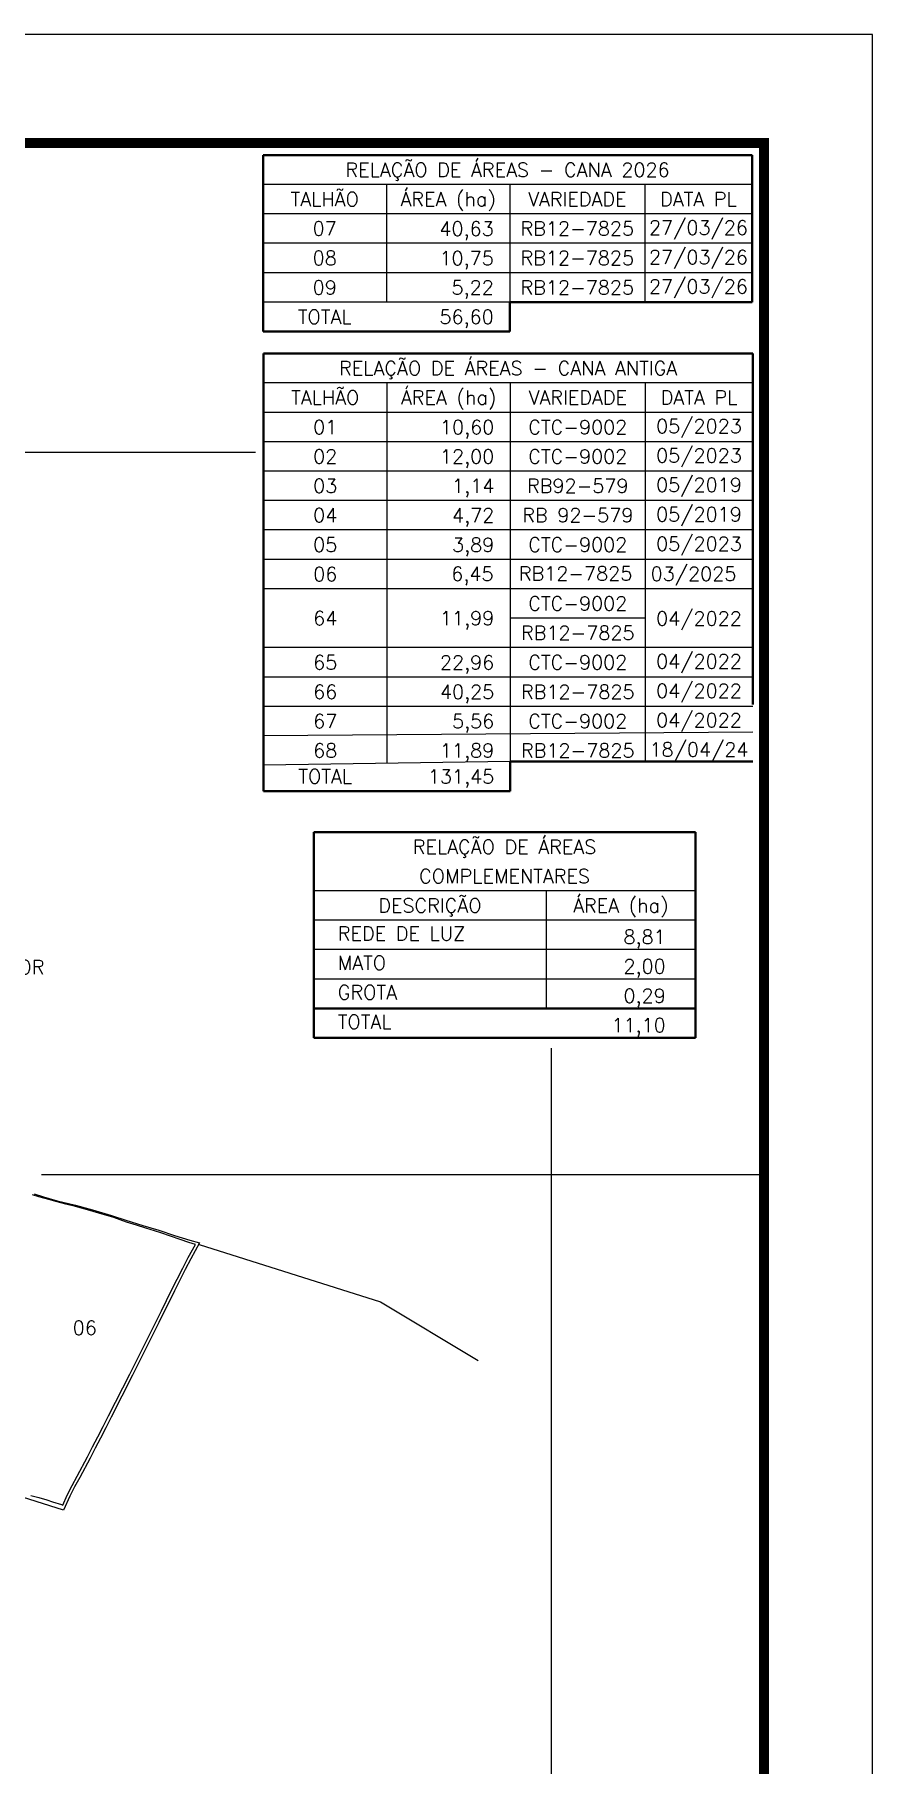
# Model space of a CAD drawing. Extents: x 736895 to 740045, y 7819423 to 7823878.
# Drawn here: x 738885 to 740045, y 7821483 to 7823878 of the extents above; entities that cross this region are included whole.
import ezdxf
from ezdxf.enums import TextEntityAlignment as Align

# ---------------------------------------------------------------- set-up
doc = ezdxf.new("R2010")
doc.units = 0
doc.linetypes.add('LIN0', pattern=[0])
doc.layers.add('0114001139', color=1, linetype='Continuous', lineweight=25)
for name, color, linetype in [('0114001139006', 5, 'Continuous'), ('MALHA', 8, 'Continuous'), ('MARGEM', 5, 'Continuous'), ('QUADRO_DE_AREAS_CANA_ANTIGA', 7, 'Continuous'), ('QUADRO_DE_AREAS_COMPLEMENTARES', 7, 'Continuous'), ('TEXTO CONFRONTANTES', 7, 'Continuous'), ('TEXTO_NUN_TAL', 7, 'Continuous')]:
    doc.layers.add(name, color=color, linetype=linetype)
doc.styles.add('Simplex', font='simplex.shx')

msp = doc.modelspace()

# ---------------------------------------------------------------- linework, layer by layer
msp.add_lwpolyline([(739112.8, 7822203.1), (739363.7, 7822123.8), (739499.1, 7822042.6)])
at = {"layer": '0114001139'}
msp.add_lwpolyline([(738884.3, 7822273.3), (738897.1, 7822269), (738916.2, 7822263.7), (738941.4, 7822257.5), (738965.3, 7822251.1), (738991.6, 7822243.5), (739011.3, 7822237), (739034.8, 7822229.6), (739057, 7822223.1), (739078.8, 7822215.7), (739099.9, 7822209.4), (739113.4, 7822205.5), (739101.3, 7822183.3), (739093.5, 7822168.6), (739085.9, 7822153.6), (739078.4, 7822139), (739071.2, 7822124), (739063.9, 7822109.6), (739056.8, 7822095), (739020.6, 7822022.1), (738991, 7821964.2), (738983.6, 7821949.4), (738976.1, 7821935.1), (738968.6, 7821921.1), (738961.7, 7821907.5), (738947.5, 7821880.7), (738940.3, 7821867.8), (738933.8, 7821854.6), (738925.1, 7821835.4), (738868.3, 7821853.2)], dxfattribs=at)
at = {"layer": '0114001139006'}
msp.add_lwpolyline([(738879.7, 7821855.9), (738890.6, 7821852.8), (738902.1, 7821849.6), (738909.9, 7821847.1), (738922, 7821843.1), (738923.9, 7821842.5), (738930.2, 7821856.3), (738936.8, 7821869.6), (738944, 7821882.6), (738958.1, 7821909.4), (738965, 7821922.9), (738972.5, 7821937), (738980, 7821951.2), (738987.4, 7821966), (739017, 7822023.9), (739053.2, 7822096.8), (739060.4, 7822111.4), (739067.7, 7822125.8), (739074.8, 7822140.8), (739082.4, 7822155.4), (739089.9, 7822170.4), (739097.7, 7822185.2), (739107.5, 7822203), (739098.6, 7822205.9), (739086.5, 7822210.1), (739059.5, 7822219.3), (739051.1, 7822222.1), (739038.9, 7822225.9), (739026.1, 7822230), (739012.2, 7822234), (738994.7, 7822240.6), (738978.4, 7822245.3), (738961.2, 7822250.1), (738941.7, 7822255.7), (738928.3, 7822259.2), (738914.3, 7822262.7), (738904.8, 7822265.3), (738890.6, 7822269), (738882.2, 7822271.8)], dxfattribs=at)
at = {"layer": 'MALHA'}
for points in [[(737859, 7823300), (739190.5, 7823300)], [(739600, 7822475), (739600, 7820459), (739600, 7819928.2)], [(738894.7, 7822300), (739897.5, 7822300)]]:
    msp.add_lwpolyline(points, dxfattribs=at)
at = {"layer": 'MARGEM', "color": 174, "linetype": 'LIN0', "flags": 128}
msp.add_lwpolyline([(740044.5, 7819423.2), (740044.5, 7823878.2), (736894.5, 7823878.2), (736894.5, 7819423.2)], close=True, dxfattribs=at)
at = {"layer": 'MARGEM', "color": 174, "linetype": 'LIN0', "const_width": 13.6, "flags": 128}
msp.add_lwpolyline([(739894.5, 7819924.8), (739894.5, 7823728.2), (737044.5, 7823728.2), (737044.5, 7819924.8)], close=True, dxfattribs=at)
at = {"layer": 'QUADRO_DE_AREAS_CANA_ANTIGA', "color": 174, "linetype": 'ByBlock', "lineweight": 40}
for p, q in [((739201.1, 7823711.4), (739201.1, 7823467.1)), ((739201.1, 7823711.4), (739878.2, 7823711.4)), ((739878.2, 7823711.4), (739878.2, 7823507.8)), ((739542.7, 7823507.8), (739542.7, 7823467.1)), ((739878.2, 7823507.8), (739542.7, 7823507.8)), ((739542.7, 7823467.1), (739201.1, 7823467.1)), ((739201.8, 7823436.6), (739201.8, 7822831)), ((739201.8, 7823436.6), (739878.9, 7823436.6)), ((739878.9, 7823436.6), (739878.9, 7822950.6)), ((739543.4, 7822871.7), (739543.4, 7822831)), ((739878.9, 7822871.7), (739543.4, 7822871.7)), ((739543.4, 7822831), (739201.8, 7822831))]:
    msp.add_line(p, q, dxfattribs=at)
at = {"layer": 'QUADRO_DE_AREAS_CANA_ANTIGA', "linetype": 'Continuous'}
for p, q in [((739878.2, 7823670.7), (739201.1, 7823670.7)), ((739371.9, 7823670.7), (739371.9, 7823507.8)), ((739542.7, 7823670.7), (739542.7, 7823507.8)), ((739729.5, 7823670.7), (739729.5, 7823507.8)), ((739878.2, 7823629.9), (739201.1, 7823629.9)), ((739878.2, 7823589.2), (739201.1, 7823589.2)), ((739878.2, 7823548.5), (739201.1, 7823548.5)), ((739542.7, 7823507.8), (739201.1, 7823507.8)), ((739878.9, 7823395.9), (739201.8, 7823395.9)), ((739372.6, 7823395.9), (739372.6, 7823151.6)), ((739543.4, 7823395.9), (739543.4, 7823151.6)), ((739730.2, 7823395.9), (739730.2, 7823151.6)), ((739878.9, 7823355.2), (739201.8, 7823355.2)), ((739878.9, 7823314.5), (739201.8, 7823314.5)), ((739878.9, 7823273.8), (739201.8, 7823273.8)), ((739878.9, 7823233.1), (739201.8, 7823233.1)), ((739878.9, 7823192.4), (739201.8, 7823192.4)), ((739878.9, 7823151.6), (739201.8, 7823151.6)), ((739372.6, 7823151.6), (739372.6, 7822869.2)), ((739543.4, 7823151.6), (739543.4, 7822871.7)), ((739730.2, 7823151.6), (739730.2, 7822871.7)), ((739878.9, 7823110.9), (739201.8, 7823110.9)), ((739730.2, 7823070.2), (739543.4, 7823070.2)), ((739878.9, 7823029.5), (739201.8, 7823029.5)), ((739878.9, 7822988.8), (739201.8, 7822988.8)), ((739878.9, 7822948.1), (739201.8, 7822948.1)), ((739878.9, 7822912.4), (739201.8, 7822907.4)), ((739543.4, 7822871.7), (739201.8, 7822866.7))]:
    msp.add_line(p, q, dxfattribs=at)
at = {"layer": 'QUADRO_DE_AREAS_COMPLEMENTARES', "color": 174, "linetype": 'ByBlock', "lineweight": 40}
for p, q in [((739271.3, 7822652.1), (739271.3, 7822774.2)), ((739271.3, 7822774.2), (739799.6, 7822774.2)), ((739799.6, 7822652.1), (739799.6, 7822774.2)), ((739271.3, 7822652.1), (739271.3, 7822489.2)), ((739799.6, 7822652.1), (739799.6, 7822489.2)), ((739799.6, 7822529.9), (739271.3, 7822529.9)), ((739799.6, 7822489.2), (739271.3, 7822489.2))]:
    msp.add_line(p, q, dxfattribs=at)
at = {"layer": 'QUADRO_DE_AREAS_COMPLEMENTARES', "linetype": 'Continuous'}
for p, q in [((739799.6, 7822692.8), (739271.3, 7822692.8)), ((739592.9, 7822692.8), (739592.9, 7822529.9)), ((739799.6, 7822652.1), (739271.3, 7822652.1)), ((739799.6, 7822611.4), (739271.3, 7822611.4)), ((739799.6, 7822570.6), (739271.3, 7822570.6))]:
    msp.add_line(p, q, dxfattribs=at)

# ---------------------------------------------------------------- texts
at = {"layer": 'QUADRO_DE_AREAS_CANA_ANTIGA', "linetype": 'Continuous', "style": 'Simplex'}
for s, p in [('RELAÇÃO DE ÁREAS - CANA 2026', (739539.6, 7823691)), ('TALHÃO', (739286.5, 7823650.3)), ('ÁREA (ha)', (739457.3, 7823650.3)), ('VARIEDADE', (739636.1, 7823650.3)), ('DATA PL', (739803.8, 7823650.3)), ('07', (739286.5, 7823609.6)), ('RB12-7825', (739636.1, 7823609.6)), ('27/03/26', (739803.8, 7823610.9)), ('08', (739286.5, 7823568.9)), ('RB12-7825', (739636.1, 7823568.9)), ('27/03/26', (739803.8, 7823570.2)), ('27/03/26', (739803.8, 7823529.5)), ('09', (739286.5, 7823528.2)), ('RB12-7825', (739636.1, 7823528.2)), ('TOTAL', (739286.5, 7823487.5)), ('RELAÇÃO DE ÁREAS - CANA ANTIGA', (739540.4, 7823416.3)), ('TALHÃO', (739287.2, 7823375.6)), ('ÁREA (ha)', (739458, 7823375.6)), ('VARIEDADE', (739636.8, 7823375.6)), ('DATA PL', (739804.6, 7823375.6)), ('01', (739287.2, 7823334.8)), ('CTC-9002', (739636.8, 7823334.8)), ('05/2023', (739804.5, 7823336.2)), ('02', (739287.2, 7823294.1)), ('CTC-9002', (739636.8, 7823294.1)), ('05/2023', (739804.5, 7823295.5)), ('03', (739287.2, 7823253.4)), ('RB92-579', (739636.8, 7823253.4)), ('05/2019', (739804.5, 7823254.7)), ('04', (739287.2, 7823212.7)), ('RB 92-579', (739636.8, 7823212.7)), ('05/2019', (739804.5, 7823214)), ('05/2023', (739804.5, 7823173.3)), ('05', (739287.2, 7823172)), ('CTC-9002', (739636.8, 7823172)), ('CTC-9002', (739636.8, 7823090.6)), ('64', (739287.2, 7823070.2)), ('04/2022', (739804.5, 7823069.8)), ('RB12-7825', (739636.8, 7823049.9)), ('65', (739287.2, 7823009.1)), ('CTC-9002', (739636.8, 7823009.1)), ('04/2022', (739804.5, 7823010.5)), ('66', (739287.2, 7822968.4)), ('RB12-7825', (739636.8, 7822968.4)), ('04/2022', (739804.5, 7822969.8)), ('67', (739287.2, 7822927.7)), ('CTC-9002', (739636.8, 7822927.7)), ('04/2022', (739804.5, 7822929)), ('68', (739287.2, 7822887)), ('RB12-7825', (739636.8, 7822887)), ('18/04/24', (739804.5, 7822888.3)), ('TOTAL', (739287.2, 7822851.3))]:
    msp.add_text(s, height=19.5, dxfattribs=at).set_placement(p, align=Align.MIDDLE_CENTER)
for s, p in [('40,63', (739520.5, 7823599.7)), ('10,75', (739520.5, 7823559)), ('5,22', (739520.5, 7823518.3)), ('56,60', (739520.5, 7823477.6)), ('10,60', (739521.2, 7823325)), ('12,00', (739521.2, 7823284.3)), ('1,14', (739521.2, 7823243.6)), ('4,72', (739521.2, 7823202.9)), ('3,89', (739521.2, 7823162.1)), ('11,99', (739521.2, 7823060.4)), ('22,96', (739521.2, 7822999.3)), ('40,25', (739521.2, 7822958.6)), ('5,56', (739521.2, 7822917.9)), ('11,89', (739521.2, 7822877.2)), ('131,45', (739521.2, 7822841.5))]:
    msp.add_text(s, height=19.5, dxfattribs=at).set_placement(p, align=Align.RIGHT)
for s, p in [('06', (739270.6, 7823121.3)), ('6,45', (739461.7, 7823121.9)), ('RB12-7825', (739555.2, 7823122.2)), ('03/2025', (739737.6, 7823121.9))]:
    msp.add_text(s, height=19.5, dxfattribs=at).set_placement(p)
at = {"layer": 'QUADRO_DE_AREAS_COMPLEMENTARES', "linetype": 'Continuous', "style": 'Simplex'}
for s, p in [('RELAÇÃO DE ÁREAS', (739535.4, 7822753.8)), ('COMPLEMENTARES', (739535.4, 7822713.1)), ('DESCRIÇÃO', (739432.1, 7822672.4)), ('ÁREA (ha)', (739696.3, 7822672.4))]:
    msp.add_text(s, height=19.5, dxfattribs=at).set_placement(p, align=Align.MIDDLE_CENTER)
for s, p in [('REDE DE LUZ', (739304.6, 7822633.7)), ('MATO', (739304.6, 7822593)), ('GROTA', (739304.6, 7822552.3)), ('TOTAL', (739304.6, 7822511.6))]:
    msp.add_text(s, height=19.5, dxfattribs=at).set_placement(p, align=Align.MIDDLE_LEFT)
for s, p in [('8,81', (739758.5, 7822619.2)), ('2,00', (739758.5, 7822578.5)), ('0,29', (739758.5, 7822537.8)), ('11,10', (739758.5, 7822497.1))]:
    msp.add_text(s, height=19.5, dxfattribs=at).set_placement(p, align=Align.RIGHT)
at = {"layer": 'TEXTO CONFRONTANTES', "linetype": 'Continuous', "style": 'Simplex'}
msp.add_text('SILVIO DE CASTRO CUNHA JUNIOR', height=19.5, dxfattribs=at).set_placement((738454.8, 7822577.4, -639.6))
at = {"layer": 'TEXTO_NUN_TAL', "linetype": 'Continuous', "style": 'Simplex'}
msp.add_text('06', height=19.5, dxfattribs=at).set_placement((738937.7, 7822078.1))

doc.saveas('drawing.dxf')
